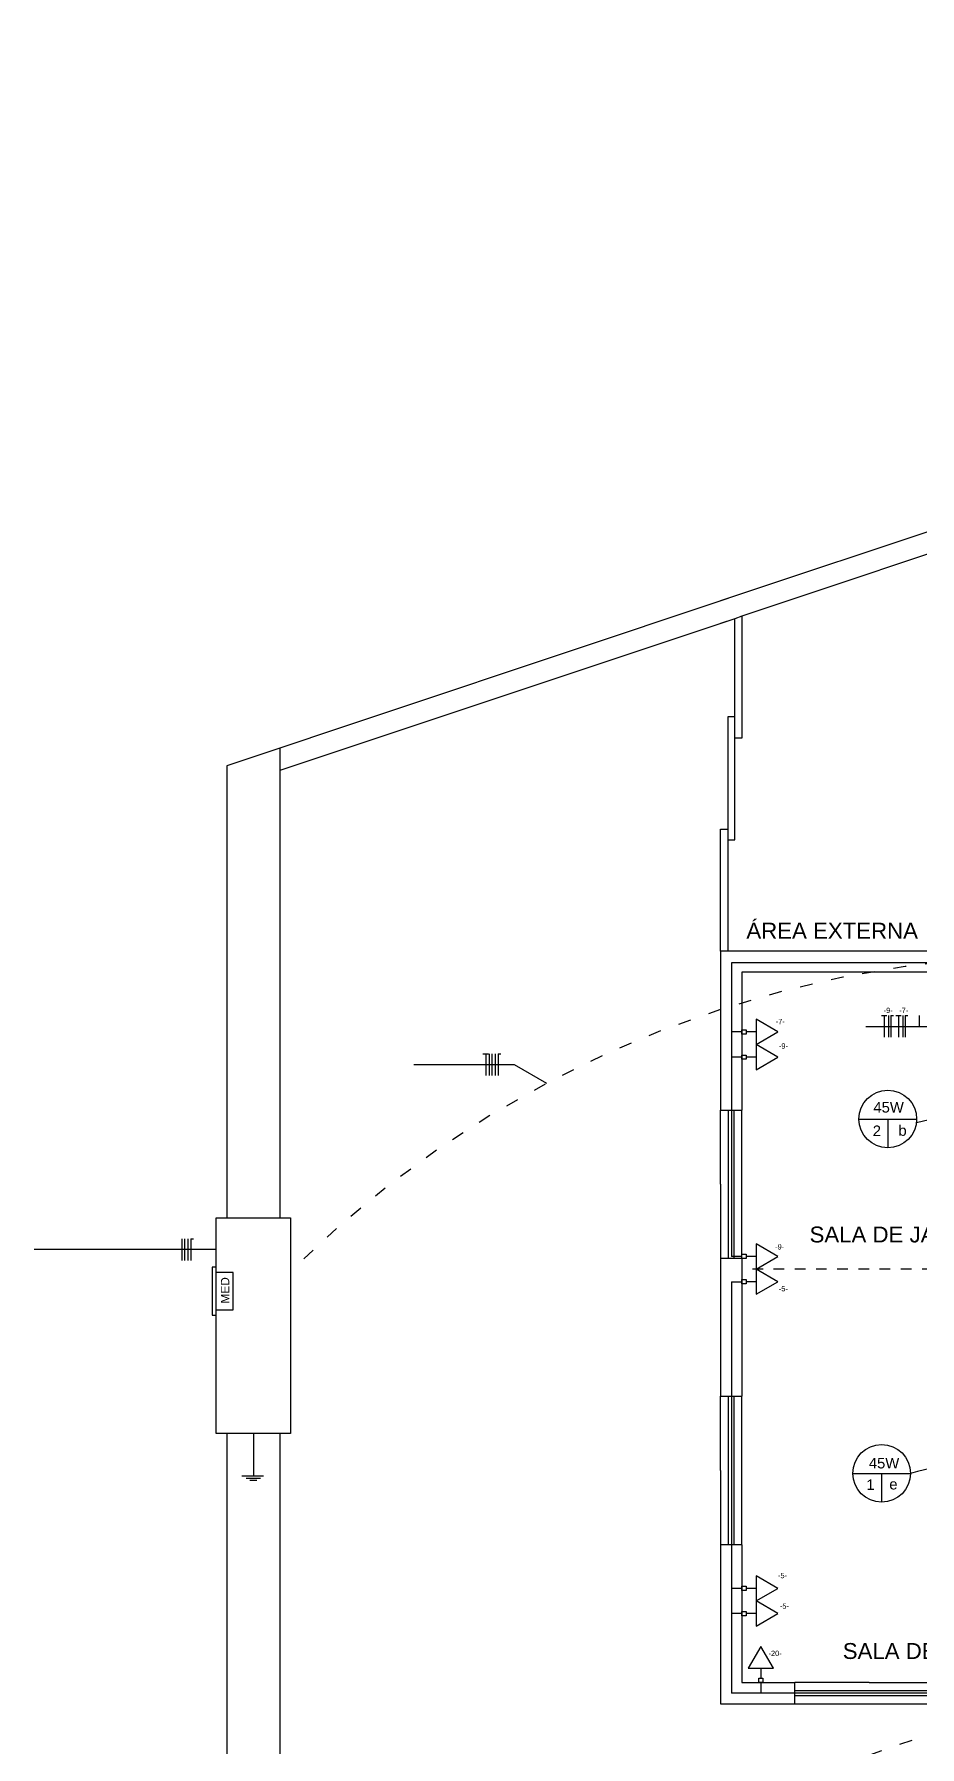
# Model space of a CAD drawing. Header units: millimetres. Extents: x 1264 to 2548, y 2013 to 4063.
# Drawn here: x 1263.99 to 1272.34, y 2020.99 to 2037.14 of the extents above; entities that cross this region are included whole.
import ezdxf

# ---------------------------------------------------------------- set-up
doc = ezdxf.new("R2010")
doc.units = ezdxf.units.MM
doc.linetypes.add('ACAD_ISO03W100', pattern=[30, 12, -18])
doc.linetypes.add('PONTO', pattern=[6.35, 0, -6.35])
for name, color, linetype in [('Auxiliar', 254, 'Continuous'), ('Cerca Viva', 116, 'Continuous'), ('Janelas', 252, 'Continuous'), ('Paredes', 253, 'Continuous'), ('Paredes Imaginárias', 254, 'PONTO'), ('Portas', 252, 'Continuous'), ('Textos', 7, 'Continuous')]:
    doc.layers.add(name, color=color, linetype=linetype)
for name, color, linetype, true_color in [('Condutores', 7, 'Continuous', 0xae9bee), ('Eletrodutos', 7, 'Continuous', 0xff8a8a), ('Eletrodutos chão', 7, 'ACAD_ISO03W100', 0xff8a8a), ('Pontos de luz', 7, 'Continuous', 0xffb3ff), ('Quadros', 7, 'Continuous', 0x8fffab), ('Tomadas', 7, 'Continuous', 0x3b57f1)]:
    doc.layers.add(name, color=color, linetype=linetype, true_color=true_color)
doc.styles.get("Standard").update_dxf_attribs({"font": 'arial.ttf'})

# ---------------------------------------------------------------- blocks, each defined once
blk = doc.blocks.new('J3')
at = {"layer": 'Janelas'}
for p, q in [((-0.7, -0.2), (-0.7, 0)), ((0, 0), (-0.7, 0)), ((0, 0), (0.7, 0)), ((-0.7, -0.075), (0, -0.075)), ((0.7, -0.125), (-0.7, -0.125)), ((0, -0.075), (0.7, -0.075)), ((0.7, 0), (0.7, -0.2)), ((-0.7, -0.2), (0.7, -0.2))]:
    blk.add_line(p, q, dxfattribs=at)
blk = doc.blocks.new('Tomada Baixa')
for p, q in [((-0.02, 0.04), (0.02, 0.04)), ((-0.02, 0), (-0.02, 0.04)), ((0.02, 0), (-0.02, 0)), ((0, 0.134), (0, 0.04)), ((0.02, 0.04), (0.02, 0))]:
    blk.add_line(p, q)
blk.add_lwpolyline([(0, 0.341), (-0.119, 0.134), (0.119, 0.134)], close=True)
blk = doc.blocks.new('RETORNO')
at = {"layer": 'Eletrodutos'}
blk.add_line((0, 0.051), (0, -0.051), dxfattribs=at)
blk = doc.blocks.new('NEUTRO')
at = {"layer": 'Eletrodutos'}
for q in [(0, -0.102), (0.026, 0.102)]:
    blk.add_line((0, 0.102), q, dxfattribs=at)
blk = doc.blocks.new('FASE')
at = {"layer": 'Eletrodutos'}
blk.add_line((0, 0.102), (0, -0.102), dxfattribs=at)
blk = doc.blocks.new('PE')
at = {"layer": 'Eletrodutos'}
for p, q in [((-0.026, 0.102), (0, 0.102)), ((0, 0.102), (0, -0.102)), ((0, 0.102), (0.026, 0.102))]:
    blk.add_line(p, q, dxfattribs=at)

msp = doc.modelspace()

# ---------------------------------------------------------------- hatches: boundary and pattern name
at = {"layer": 'Quadros'}
h = msp.add_hatch(dxfattribs=at)
h.set_pattern_fill('ANGLE', color=256)
h.set_pattern_definition([(0, (-7.784, -4.8464), (0, 6.985), [5.08, -1.905]), (90, (-7.784, -4.8464), (-6.985, 4e-16), [5.08, -1.905])])
h.paths.add_polyline_path([(1267.276, 2024.728), (1267.63, 2024.728), (1267.63, 2024.888)])

# ---------------------------------------------------------------- linework, layer by layer
at = {"layer": 'Cerca Viva'}
for points in [[(1266.306, 2030.409), (1266.306, 2029.609), (1266.306, 2027.575), (1266.306, 2027.173), (1266.306, 2025.979)], [(1265.806, 2030.242), (1265.806, 2029.609), (1265.806, 2027.575), (1265.806, 2027.173), (1265.806, 2025.979)], [(1265.806, 2023.945), (1265.806, 2016.385)], [(1266.306, 2023.945), (1266.306, 2016.385)]]:
    msp.add_lwpolyline(points, dxfattribs=at)
at = {"layer": 'Condutores'}
for p, q in [((1271.834, 2027.785), (1272.447, 2027.785)), ((1267.569, 2027.425), (1268.516, 2027.425)), ((1268.516, 2027.425), (1268.821, 2027.249))]:
    msp.add_line(p, q, dxfattribs=at)
at = {"layer": 'Eletrodutos'}
for p, q in [((1272.519, 2028.386), (1270.567, 2028.386)), ((1270.567, 2028.386), (1270.567, 2027.495)), ((1270.663, 2027.733), (1270.567, 2027.733)), ((1270.663, 2027.495), (1270.567, 2027.495)), ((1270.567, 2027.495), (1270.567, 2025.615)), ((1265.706, 2025.68), (1263.989, 2025.68)), ((1270.663, 2025.615), (1270.567, 2025.615)), ((1270.567, 2025.377), (1270.663, 2025.377)), ((1270.567, 2025.377), (1270.567, 2021.897)), ((1266.056, 2023.945), (1266.056, 2023.543)), ((1270.663, 2022.484), (1270.567, 2022.484)), ((1270.663, 2022.246), (1270.567, 2022.246)), ((1270.567, 2021.897), (1270.567, 2021.495)), ((1270.842, 2021.596), (1270.842, 2021.495)), ((1273.582, 2021.495), (1270.567, 2021.495))]:
    msp.add_line(p, q, dxfattribs=at)
for points in [[(1265.989, 2023.523), (1266.056, 2023.523), (1266.124, 2023.523)], [(1266.022, 2023.503), (1266.056, 2023.503), (1266.09, 2023.503)]]:
    msp.add_lwpolyline(points, dxfattribs=at)
for centre, radius, start, end in [((1273.033, 2024.286), 2.687, 58.6492, 105.6204), ((1273.409, 2019.387), 4.338, 76.6342, 105.4365)]:
    msp.add_arc(centre, radius, start, end, dxfattribs=at)
at = {"layer": 'Eletrodutos chão', "ltscale": 0.01}
for centre, radius, start, end in [((1273.658, 2018.136), 10.317, 81.3892, 134.6565), ((1275.462, 2011.246), 10.314, 96.3942, 154.5075)]:
    msp.add_arc(centre, radius, start, end, dxfattribs=at)
at = {"layer": 'Janelas'}
msp.add_line((1270.663, 2028.496), (1270.53, 2028.496), dxfattribs=at)
at = {"layer": 'Paredes'}
for p, q in [((1286.463, 2037.144), (1270.463, 2031.798)), ((1270.532, 2031.821), (1265.806, 2030.242)), ((1270.596, 2031.631), (1270.463, 2031.587))]:
    msp.add_line(p, q, dxfattribs=at)
for points in [[(1273.263, 2032.523), (1270.663, 2031.654), (1270.596, 2031.631), (1266.306, 2030.198)], [(1270.463, 2028.496), (1270.463, 2026.996)], [(1273.613, 2028.496), (1270.53, 2028.496)], [(1273.613, 2028.296), (1270.663, 2028.296), (1270.663, 2026.996)], [(1270.463, 2025.596), (1270.463, 2024.296)], [(1270.663, 2025.596), (1270.663, 2024.296)], [(1270.463, 2022.896), (1270.463, 2021.396), (1271.163, 2021.396)], [(1270.663, 2022.896), (1270.663, 2021.596), (1271.163, 2021.596)]]:
    msp.add_lwpolyline(points, dxfattribs=at)
msp.add_lwpolyline([(1265.706, 2025.979), (1266.406, 2025.979), (1266.406, 2023.945), (1265.706, 2023.945)], close=True, dxfattribs=at)
at = {"layer": 'Paredes Imaginárias', "ltscale": 0.008}
msp.add_line((1273.463, 2025.496), (1270.663, 2025.496), dxfattribs=at)
at = {"layer": 'Pontos de luz'}
for p, q in [((1271.768, 2026.911), (1272.312, 2026.911)), ((1272.04, 2026.911), (1272.04, 2026.638)), ((1271.71, 2023.569), (1272.254, 2023.569)), ((1271.982, 2023.569), (1271.982, 2023.297))]:
    msp.add_line(p, q, dxfattribs=at)
for centre in [(1272.04, 2026.911), (1271.982, 2023.569)]:
    msp.add_circle(centre, 0.272, dxfattribs=at)
at = {"layer": 'Portas'}
msp.add_line((1270.53, 2028.496), (1270.463, 2028.496), dxfattribs=at)
for points in [[(1270.53, 2029.546), (1270.596, 2029.546), (1270.596, 2031.631)], [(1270.663, 2031.654), (1270.663, 2030.604), (1270.663, 2030.504), (1270.596, 2030.504)], [(1270.596, 2030.704), (1270.53, 2030.704), (1270.53, 2030.604), (1270.53, 2028.496)], [(1270.463, 2028.496), (1270.463, 2029.546), (1270.463, 2029.646), (1270.53, 2029.646)]]:
    msp.add_lwpolyline(points, dxfattribs=at)
at = {"layer": 'Quadros'}
msp.add_lwpolyline([(1265.706, 2025.11), (1265.706, 2025.464), (1265.706, 2025.514), (1265.666, 2025.514), (1265.666, 2025.464), (1265.666, 2025.11), (1265.666, 2025.06), (1265.706, 2025.06)], close=True, dxfattribs=at)
msp.add_lwpolyline([(1265.706, 2025.11), (1265.866, 2025.11), (1265.866, 2025.464), (1265.706, 2025.464)], dxfattribs=at)

# ---------------------------------------------------------------- block references
at = {"layer": 'Auxiliar', "rotation": 90}
for p in [(1270.463, 2026.296), (1270.463, 2023.596)]:
    msp.add_blockref('J3', p, dxfattribs=at)
at = {"layer": 'Eletrodutos'}
for name, p in [('PE', (1272.006, 2027.785)), ('FASE', (1272.048, 2027.785)), ('NEUTRO', (1272.069, 2027.785)), ('PE', (1272.141, 2027.785)), ('FASE', (1272.182, 2027.785)), ('NEUTRO', (1272.204, 2027.785)), ('RETORNO', (1272.336, 2027.836)), ('PE', (1268.247, 2027.425)), ('FASE', (1268.28, 2027.425)), ('FASE', (1268.305, 2027.425)), ('FASE', (1268.337, 2027.425)), ('NEUTRO', (1268.365, 2027.425)), ('FASE', (1265.38, 2025.68)), ('FASE', (1265.405, 2025.68)), ('FASE', (1265.437, 2025.68)), ('NEUTRO', (1265.465, 2025.68))]:
    msp.add_blockref(name, p, dxfattribs=at)
at = {"layer": 'Eletrodutos', "rotation": 270}
msp.add_blockref('FASE', (1266.05, 2023.543), dxfattribs=at)
at = {"layer": 'Janelas'}
msp.add_blockref('J3', (1271.863, 2021.596), dxfattribs=at)
at = {"layer": 'Tomadas', "rotation": 270}
for p in [(1270.663, 2027.733), (1270.663, 2027.495), (1270.663, 2025.615), (1270.663, 2025.377), (1270.663, 2022.484), (1270.663, 2022.246)]:
    msp.add_blockref('Tomada Baixa', p, dxfattribs=at)
at = {"layer": 'Tomadas'}
msp.add_blockref('Tomada Baixa', (1270.842, 2021.596), dxfattribs=at)

# ---------------------------------------------------------------- texts
at = {"layer": 'Quadros', "insert": (1265.749, 2025.171), "char_height": 0.08, "attachment_point": 1, "rotation": 90}
msp.add_mtext_dynamic_manual_height_columns('MED', width=0.46634, gutter_width=12.5, heights=[0.145], dxfattribs=at)
at = {"layer": 'Textos', "attachment_point": 1}
for s, width, heights, insert, char_height in [('ÁREA EXTERNA', 2.04519, [0.42], (1270.706, 2028.763), 0.15), ('\\pxi-3,l4,t4;-7-', 0.16896, [0.0666], (1270.933, 2027.856), 0.05), ('\\pxi-3,l4,t4;-9-', 0.16896, [0.0666], (1271.951, 2027.961), 0.05), ('\\pxi-3,l4,t4;-7-', 0.16896, [0.0666], (1272.098, 2027.961), 0.05), ('\\pxi-3,l4,t4;-9-', 0.16896, [0.0666], (1270.963, 2027.625), 0.05), ('\\pxi-3,l4,t4;45W', 0.16896, [0.0666], (1271.804, 2027.072), 0.1), ('\\pxi-3,l4,t4;2', 0.16896, [0.0666], (1271.798, 2026.85), 0.1), ('\\pxi-3,l4,t4;b', 0.14627, [0.0666], (1272.04, 2026.853), 0.1), ('SALA DE JANTAR', 2.04519, [0.42], (1271.302, 2025.897), 0.15), ('\\pxi-3,l4,t4;-9-', 0.16896, [0.0666], (1270.927, 2025.73), 0.05), ('\\pxi-3,l4,t4;-5-', 0.16896, [0.0666], (1270.962, 2025.336), 0.05), ('\\pxi-3,l4,t4;45W', 0.16896, [0.0666], (1271.761, 2023.715), 0.1), ('\\pxi-3,l4,t4;1', 0.16896, [0.0666], (1271.738, 2023.512), 0.1), ('\\pxi-3,l4,t4;e', 0.14627, [0.0259], (1271.954, 2023.517), 0.1), ('\\pxi-3,l4,t4;-5-', 0.16896, [0.0666], (1270.954, 2022.63), 0.05), ('\\pxi-3,l4,t4;-5-', 0.16896, [0.0666], (1270.972, 2022.341), 0.05), ('\\pxi-3,l4,t4;-20-', 0.16896, [0.0666], (1270.865, 2021.896), 0.05), ('SALA DE ESTAR', 2.04519, [0.42], (1271.615, 2021.968), 0.15)]:
    msp.add_mtext_dynamic_manual_height_columns(s, width=width, gutter_width=12.5, heights=heights, dxfattribs=dict(at, insert=insert, char_height=char_height))

doc.saveas('drawing.dxf')
